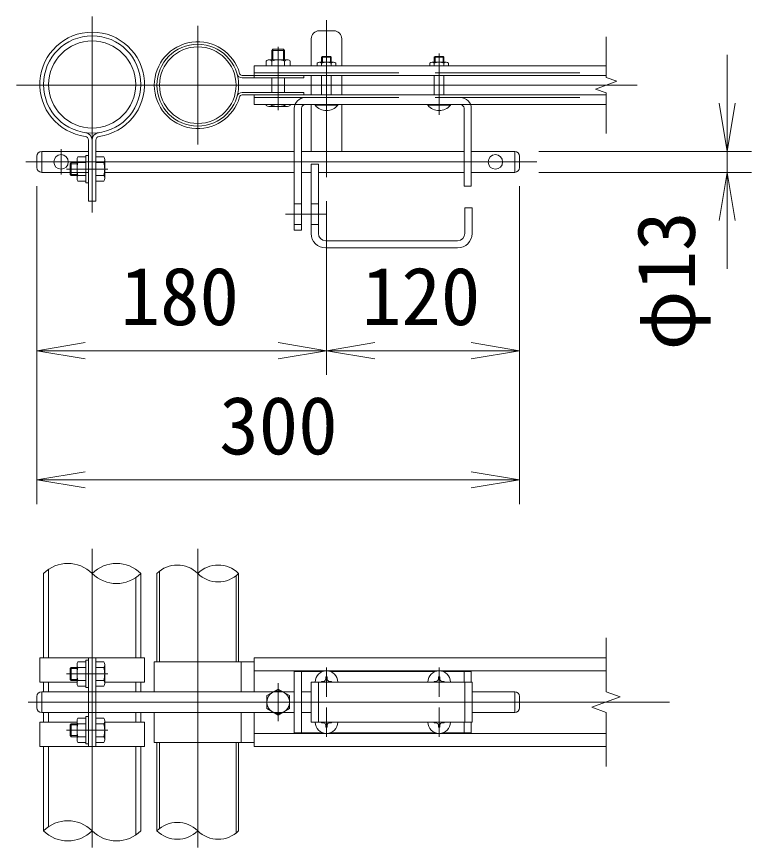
# Model space of a CAD drawing. Units: millimetres, scale not verified, with parts at other scales. Extents: x -6299 to 6301, y -4455 to 4455.
# Drawn here: x -5169 to -4256, y -3544 to -2511 of the extents above; entities that cross this region are included whole.
import ezdxf
from ezdxf.enums import TextEntityAlignment as Align

# ---------------------------------------------------------------- set-up
doc = ezdxf.new("R2010")
doc.units = ezdxf.units.MM
doc.header["$LTSCALE"] = 30
doc.linetypes.add('DASHED', pattern=[7.5, 6, -1.5])
doc.linetypes.add('USER1', pattern=[50.8, 31.75, -6.35, 6.35, -6.35])
for name, color, linetype, lineweight in [('0-3_D-BMK', 2, 'USER1', 13), ('0-4_D-STR1', 1, 'Continuous', 18), ('0-5_D-STR3', 3, 'Continuous', 13), ('0-9_D-STR-DIM', 7, 'Continuous', 9), ('0-A_0', 7, 'Continuous', 9)]:
    doc.layers.add(name, color=color, linetype=linetype, lineweight=lineweight)
doc.styles.add('ＭＳ ゴシック', font='')
doc.styles.get('ＭＳ ゴシック').set_extended_font_data('MS Gothic')

# ---------------------------------------------------------------- blocks, each defined once
blk = doc.blocks.new('_Open')
at = {"layer": '0-A_0'}
blk.add_line((-30, 5), (0, 0), dxfattribs=at)
blk.add_lwpolyline([(-30, -5), (0, 0), (-30, 0)], dxfattribs=at)

msp = doc.modelspace()

# ---------------------------------------------------------------- linework, layer by layer
at = {"layer": '0-3_D-BMK'}
for p, q in [((-5075.2, -2510.75), (-5075.2, -2754.24)), ((-4783.9, -2515.35), (-4783.9, -2710.38)), ((-4943.9, -2522.37), (-4943.9, -2669.6)), ((-4843.9, -2548.46), (-4843.9, -2627.16)), ((-4643.9, -2556.61), (-4643.9, -2632.73)), ((-5169.1, -2595.98), (-4397.51, -2595.98)), ((-5113.9, -2675.6), (-5113.9, -2707.17)), ((-5157.83, -2691.38), (-4522.52, -2691.38)), ((-5055.58, -2700.24), (-5106.93, -2700.24)), ((-4834.76, -2756.38), (-4784.47, -2756.38)), ((-5075.2, -3172.49), (-5075.2, -3543.65)), ((-4943.9, -3172.49), (-4943.9, -3543.65)), ((-4783.9, -3356.29), (-4783.9, -3320.03)), ((-4643.9, -3356.29), (-4643.9, -3320.03)), ((-5055.58, -3328.07), (-5106.93, -3328.07)), ((-4843.9, -3339.5), (-4843.9, -3386.65)), ((-5154.54, -3363.07), (-4357.51, -3363.07)), ((-4783.9, -3369.86), (-4783.9, -3406.12)), ((-4643.9, -3369.86), (-4643.9, -3406.12)), ((-5055.58, -3398.07), (-5106.93, -3398.07))]:
    msp.add_line(p, q, dxfattribs=at)
at = {"layer": '0-4_D-STR1', "linetype": 'DASHED'}
for p, q in [((-5129.3, -3197.84), (-5129.3, -3308.07)), ((-4991.5, -3200.25), (-4991.5, -3313.07)), ((-5021.1, -3208.31), (-5021.1, -3308.07)), ((-4896.3, -3205.9), (-4896.3, -3313.07)), ((-5129.3, -3338.07), (-5129.3, -3350.07)), ((-5021.1, -3338.07), (-5021.1, -3350.07)), ((-5129.3, -3376.07), (-5129.3, -3388.07)), ((-5021.1, -3376.07), (-5021.1, -3388.07)), ((-5129.3, -3418.07), (-5129.3, -3517.84)), ((-5021.1, -3418.07), (-5021.1, -3528.31)), ((-4994.7, -3413.07), (-4994.7, -3523.07)), ((-4991.5, -3413.07), (-4991.5, -3520.25)), ((-4896.3, -3413.07), (-4896.3, -3525.9))]:
    msp.add_line(p, q, dxfattribs=at)
at = {"layer": '0-4_D-STR1'}
for p, q in [((-5135.7, -3203.07), (-5135.7, -3308.07)), ((-5014.7, -3203.07), (-5014.7, -3308.07)), ((-4994.7, -3203.07), (-4994.7, -3313.07)), ((-4893.1, -3203.07), (-4893.1, -3313.07)), ((-5135.7, -3338.07), (-5135.7, -3350.07)), ((-5014.7, -3338.07), (-5014.7, -3350.07)), ((-5135.7, -3376.07), (-5135.7, -3388.07)), ((-5014.7, -3376.07), (-5014.7, -3388.07)), ((-5135.7, -3418.07), (-5135.7, -3523.07)), ((-5014.7, -3418.07), (-5014.7, -3523.07)), ((-4994.7, -3413.07), (-4994.7, -3523.07)), ((-4893.1, -3413.07), (-4893.1, -3523.07))]:
    msp.add_line(p, q, dxfattribs=at)
for centre, radius in [((-5075.2, -2595.14), 60.5), ((-5075.2, -2595.14), 54.1), ((-4943.9, -2595.98), 50.8), ((-4943.9, -2595.98), 47.6)]:
    msp.add_circle(centre, radius, dxfattribs=at)
at = {"layer": '0-5_D-STR3'}
for p, q in [((-4792.9, -2528.38), (-4774.9, -2528.38)), ((-4802.9, -2538.38), (-4802.9, -2571.78)), ((-4764.9, -2538.38), (-4764.9, -2571.78)), ((-4850.55, -2551.38), (-4851.9, -2552.74)), ((-4851.9, -2564.38), (-4851.9, -2552.74)), ((-4851.9, -2552.74), (-4835.9, -2552.74)), ((-4850.55, -2551.38), (-4837.26, -2551.38)), ((-4850.55, -2564.38), (-4850.55, -2551.38)), ((-4837.26, -2564.38), (-4837.26, -2551.38)), ((-4835.9, -2552.74), (-4837.26, -2551.38)), ((-4835.9, -2564.38), (-4835.9, -2552.74)), ((-4788.82, -2560.18), (-4789.9, -2561.27)), ((-4789.9, -2567.38), (-4789.9, -2561.27)), ((-4789.9, -2561.27), (-4777.9, -2561.27)), ((-4788.82, -2567.38), (-4788.82, -2560.18)), ((-4788.82, -2560.18), (-4778.99, -2560.18)), ((-4788.82, -2560.18), (-4778.99, -2560.18)), ((-4778.99, -2567.38), (-4778.99, -2560.18)), ((-4778.99, -2560.18), (-4777.9, -2561.27)), ((-4777.9, -2567.38), (-4777.9, -2561.27)), ((-4648.82, -2560.18), (-4649.9, -2561.27)), ((-4649.9, -2561.27), (-4637.9, -2561.27)), ((-4649.9, -2567.38), (-4649.9, -2561.27)), ((-4648.82, -2560.18), (-4638.99, -2560.18)), ((-4648.82, -2567.38), (-4648.82, -2560.18)), ((-4638.99, -2567.38), (-4638.99, -2560.18)), ((-4637.9, -2567.38), (-4637.9, -2561.27)), ((-4873.9, -2571.78), (-4873.9, -2586.98)), ((-4873.9, -2571.78), (-4436.35, -2571.78)), ((-4858.9, -2565.98), (-4858.9, -2571.78)), ((-4855.75, -2564.38), (-4832.06, -2564.38)), ((-4851.9, -2571.78), (-4851.9, -2565.98)), ((-4835.9, -2571.78), (-4835.9, -2565.98)), ((-4828.9, -2565.98), (-4828.9, -2571.78)), ((-4795.4, -2568.58), (-4795.4, -2571.78)), ((-4789.9, -2571.78), (-4789.9, -2568.58)), ((-4777.9, -2571.78), (-4777.9, -2568.58)), ((-4772.4, -2568.58), (-4772.4, -2571.78)), ((-4655.4, -2568.58), (-4655.4, -2571.78)), ((-4649.9, -2571.78), (-4649.9, -2568.58)), ((-4637.9, -2571.78), (-4637.9, -2568.58)), ((-4632.4, -2568.58), (-4632.4, -2571.78)), ((-4888.82, -2583.78), (-4436.35, -2583.78)), ((-4888.82, -2586.98), (-4811.9, -2586.98)), ((-4851.9, -2604.98), (-4851.9, -2586.98)), ((-4835.9, -2604.98), (-4835.9, -2586.98)), ((-4811.9, -2583.78), (-4811.9, -2586.98)), ((-4802.9, -2583.78), (-4802.9, -2608.18)), ((-4789.9, -2608.18), (-4789.9, -2583.78)), ((-4777.9, -2608.18), (-4777.9, -2583.78)), ((-4764.9, -2583.78), (-4764.9, -2608.18)), ((-4649.9, -2608.18), (-4649.9, -2583.78)), ((-4637.9, -2608.18), (-4637.9, -2583.78)), ((-4888.82, -2604.98), (-4811.9, -2604.98)), ((-4888.82, -2608.18), (-4436.35, -2608.18)), ((-4873.9, -2608.18), (-4873.9, -2620.18)), ((-4811.9, -2604.98), (-4811.9, -2608.18)), ((-4873.9, -2620.18), (-4436.35, -2620.18)), ((-4858.9, -2620.18), (-4858.9, -2621.18)), ((-4832.26, -2622.38), (-4855.46, -2622.38)), ((-4851.9, -2620.18), (-4851.9, -2621.18)), ((-4835.9, -2620.18), (-4835.9, -2621.18)), ((-4828.9, -2620.18), (-4828.9, -2621.18)), ((-4802.9, -2620.18), (-4802.9, -2678.38)), ((-4797.9, -2620.18), (-4769.9, -2620.18)), ((-4797.9, -2621.01), (-4797.9, -2620.18)), ((-4797.9, -2621.01), (-4769.9, -2621.01)), ((-4769.9, -2621.01), (-4769.9, -2620.18)), ((-4764.9, -2620.18), (-4764.9, -2678.38)), ((-4657.9, -2620.18), (-4629.9, -2620.18)), ((-4657.9, -2621.01), (-4657.9, -2620.18)), ((-4657.9, -2621.01), (-4629.9, -2621.01)), ((-4629.9, -2621.01), (-4629.9, -2620.18)), ((-4814.9, -2624.68), (-4814.9, -2776.38)), ((-4612.9, -2624.68), (-4612.9, -2721.38)), ((-4603.9, -2624.88), (-4603.9, -2721.38)), ((-5079.8, -2664.23), (-5079.8, -2740.24)), ((-5075.2, -2664.23), (-5075.2, -2740.24)), ((-5070.6, -2664.23), (-5070.6, -2740.24)), ((-5143.9, -2684.38), (-5143.9, -2698.38)), ((-5137.9, -2678.38), (-5079.8, -2678.38)), ((-5137.9, -2678.38), (-5137.9, -2704.38)), ((-5083, -2685.24), (-5092.8, -2685.24)), ((-5083, -2683.24), (-5083, -2717.24)), ((-5079.8, -2683.24), (-5083, -2683.24)), ((-5070.6, -2678.38), (-4823.9, -2678.38)), ((-5070.6, -2682.44), (-5070.6, -2718.04)), ((-5070.6, -2685.24), (-5060.8, -2685.24)), ((-4814.9, -2678.38), (-4612.9, -2678.38)), ((-4603.9, -2678.38), (-4549.9, -2678.38)), ((-4549.9, -2678.38), (-4549.9, -2704.38)), ((-4543.9, -2684.38), (-4543.9, -2698.38)), ((-5102.6, -2693.6), (-5101.25, -2692.24)), ((-5102.6, -2693.6), (-5102.6, -2706.89)), ((-5094, -2693.6), (-5102.6, -2693.6)), ((-5094, -2692.24), (-5101.25, -2692.24)), ((-5101.25, -2692.24), (-5101.25, -2708.24)), ((-5094, -2688.6), (-5094, -2711.8)), ((-5083, -2692.24), (-5092.8, -2692.24)), ((-5070.6, -2692.24), (-5060.8, -2692.24)), ((-5059.6, -2688.6), (-5059.6, -2711.8)), ((-4802.9, -2694.38), (-4802.9, -2780.38)), ((-4802.9, -2694.38), (-4793.9, -2694.38)), ((-4793.9, -2694.38), (-4793.9, -2780.38)), ((-5137.9, -2704.38), (-5079.8, -2704.38)), ((-5059.6, -2704.38), (-4823.9, -2704.38)), ((-4814.9, -2704.38), (-4802.9, -2704.38)), ((-4793.9, -2704.38), (-4612.9, -2704.38)), ((-4603.9, -2704.38), (-4549.9, -2704.38)), ((-5094, -2706.89), (-5102.6, -2706.89)), ((-5102.6, -2706.89), (-5101.25, -2708.24)), ((-5094, -2708.24), (-5101.25, -2708.24)), ((-5083, -2708.24), (-5092.8, -2708.24)), ((-5083, -2715.24), (-5092.8, -2715.24)), ((-5070.6, -2708.24), (-5060.8, -2708.24)), ((-5070.6, -2715.24), (-5060.8, -2715.24)), ((-5079.8, -2717.24), (-5083, -2717.24)), ((-4612.9, -2721.38), (-4603.9, -2721.38)), ((-5070.6, -2740.24), (-5079.8, -2740.24)), ((-4823.9, -2743.38), (-4814.9, -2743.38)), ((-4802.9, -2743.38), (-4793.9, -2743.38)), ((-4611.9, -2748.38), (-4611.9, -2780.38)), ((-4611.9, -2748.38), (-4602.9, -2748.38)), ((-4602.9, -2748.38), (-4602.9, -2780.38)), ((-4823.9, -2769.38), (-4814.9, -2769.38)), ((-4802.9, -2769.38), (-4793.9, -2769.38)), ((-4784.9, -2789.38), (-4620.9, -2789.38)), ((-4784.9, -2798.38), (-4620.9, -2798.38)), ((-5140.3, -3308.07), (-5010.1, -3308.07)), ((-5140.3, -3308.07), (-5140.3, -3338.07)), ((-5083, -3313.07), (-5092.8, -3313.07)), ((-5079.8, -3311.07), (-5083, -3311.07)), ((-5083, -3311.07), (-5083, -3345.07)), ((-5079.8, -3308.07), (-5079.8, -3418.07)), ((-5075.2, -3308.07), (-5075.2, -3418.07)), ((-5070.6, -3308.07), (-5070.6, -3418.07)), ((-5070.6, -3310.27), (-5070.6, -3345.87)), ((-5070.6, -3313.07), (-5060.8, -3313.07)), ((-5010.1, -3308.07), (-5010.1, -3338.07)), ((-4997.9, -3313.07), (-4873.9, -3313.07)), ((-4997.9, -3313.07), (-4997.9, -3350.07)), ((-4889.9, -3313.07), (-4889.9, -3350.07)), ((-4873.9, -3308.07), (-4873.9, -3350.07)), ((-4873.9, -3308.07), (-4436.35, -3308.07)), ((-5102.6, -3321.43), (-5101.25, -3320.07)), ((-5102.6, -3321.43), (-5102.6, -3334.72)), ((-5094, -3321.43), (-5102.6, -3321.43)), ((-5094, -3320.07), (-5101.25, -3320.07)), ((-5101.25, -3320.07), (-5101.25, -3336.07)), ((-5094, -3316.43), (-5094, -3339.63)), ((-5083, -3320.07), (-5092.8, -3320.07)), ((-5070.6, -3320.07), (-5060.8, -3320.07)), ((-5059.6, -3316.43), (-5059.6, -3339.63)), ((-4873.9, -3324.07), (-4436.35, -3324.07)), ((-4823.9, -3325.07), (-4823.9, -3401.07)), ((-4823.9, -3325.07), (-4789.1, -3325.07)), ((-4814.9, -3325.07), (-4814.9, -3401.07)), ((-4778.71, -3325.07), (-4649.1, -3325.07)), ((-4638.71, -3325.07), (-4603.9, -3325.07)), ((-4612.9, -3325.07), (-4612.9, -3338.07)), ((-4603.9, -3325.07), (-4603.9, -3338.07)), ((-5102.6, -3334.72), (-5101.25, -3336.07)), ((-5094, -3334.72), (-5102.6, -3334.72)), ((-5094, -3336.07), (-5101.25, -3336.07)), ((-5083, -3336.07), (-5092.8, -3336.07)), ((-5070.6, -3336.07), (-5060.8, -3336.07)), ((-4784.69, -3331.77), (-4784.74, -3334.37)), ((-4784.69, -3331.77), (-4783.11, -3331.77)), ((-4783.11, -3331.77), (-4783.07, -3334.37)), ((-4644.69, -3331.77), (-4644.74, -3334.37)), ((-4644.69, -3331.77), (-4643.11, -3331.77)), ((-4643.11, -3331.77), (-4643.07, -3334.37)), ((-5140.3, -3338.07), (-5094, -3338.07)), ((-5083, -3343.07), (-5092.8, -3343.07)), ((-5079.8, -3345.07), (-5083, -3345.07)), ((-5070.6, -3343.07), (-5060.8, -3343.07)), ((-5059.6, -3338.07), (-5010.1, -3338.07)), ((-4802.9, -3338.07), (-4802.9, -3388.07)), ((-4802.9, -3338.07), (-4602.9, -3338.07)), ((-4787.61, -3337.24), (-4790.2, -3337.28)), ((-4790.2, -3337.28), (-4790.2, -3338.07)), ((-4647.61, -3337.24), (-4650.2, -3337.28)), ((-4650.2, -3337.28), (-4650.2, -3338.07)), ((-4640.2, -3337.24), (-4637.6, -3337.28)), ((-4637.6, -3337.28), (-4637.6, -3338.07)), ((-4602.9, -3338.07), (-4602.9, -3388.07)), ((-5143.9, -3356.07), (-5143.9, -3370.07)), ((-5137.9, -3350.07), (-5079.8, -3350.07)), ((-5137.9, -3350.07), (-5137.9, -3376.07)), ((-5080.1, -3350.07), (-4823.9, -3350.07)), ((-4814.9, -3350.07), (-4802.9, -3350.07)), ((-4602.9, -3350.07), (-4549.9, -3350.07)), ((-4549.9, -3350.07), (-4549.9, -3376.07)), ((-4543.9, -3356.07), (-4543.9, -3370.07)), ((-5137.9, -3376.07), (-5079.8, -3376.07)), ((-5080.1, -3376.07), (-4823.9, -3376.07)), ((-4997.9, -3376.07), (-4997.9, -3413.07)), ((-4889.9, -3376.07), (-4889.9, -3413.07)), ((-4873.9, -3376.07), (-4873.9, -3418.07)), ((-4814.9, -3376.07), (-4802.9, -3376.07)), ((-4602.9, -3376.07), (-4549.9, -3376.07)), ((-5094, -3409.72), (-5094, -3386.51)), ((-5083, -3383.07), (-5092.8, -3383.07)), ((-5083, -3415.07), (-5083, -3381.07)), ((-5079.8, -3381.07), (-5083, -3381.07)), ((-5070.6, -3383.07), (-5060.8, -3383.07)), ((-5059.6, -3386.43), (-5059.6, -3409.63)), ((-5140.3, -3388.07), (-5094, -3388.07)), ((-5140.3, -3418.07), (-5140.3, -3388.07)), ((-5102.6, -3391.43), (-5101.25, -3390.07)), ((-5094, -3391.43), (-5102.6, -3391.43)), ((-5102.6, -3404.72), (-5102.6, -3391.43)), ((-5101.25, -3406.07), (-5101.25, -3390.07)), ((-5094, -3390.07), (-5101.25, -3390.07)), ((-5083, -3390.07), (-5092.8, -3390.07)), ((-5070.6, -3390.07), (-5060.8, -3390.07)), ((-5059.8, -3388.07), (-5010.1, -3388.07)), ((-5010.1, -3418.07), (-5010.1, -3388.07)), ((-4802.9, -3388.07), (-4602.9, -3388.07)), ((-4790.2, -3388.86), (-4790.2, -3388.07)), ((-4787.61, -3388.91), (-4790.2, -3388.86)), ((-4784.69, -3394.37), (-4784.74, -3391.78)), ((-4784.69, -3394.37), (-4783.11, -3394.37)), ((-4783.11, -3394.37), (-4783.07, -3391.78)), ((-4780.2, -3388.91), (-4777.6, -3388.86)), ((-4777.6, -3388.86), (-4777.6, -3388.07)), ((-4650.2, -3388.86), (-4650.2, -3388.07)), ((-4647.61, -3388.91), (-4650.2, -3388.86)), ((-4644.69, -3394.37), (-4644.74, -3391.78)), ((-4644.69, -3394.37), (-4643.11, -3394.37)), ((-4643.11, -3394.37), (-4643.07, -3391.78)), ((-4640.2, -3388.91), (-4637.6, -3388.86)), ((-4637.6, -3388.86), (-4637.6, -3388.07)), ((-4612.9, -3388.07), (-4612.9, -3401.07)), ((-4603.9, -3388.07), (-4603.9, -3401.07)), ((-5094, -3404.72), (-5102.6, -3404.72)), ((-5102.6, -3404.72), (-5101.25, -3406.07)), ((-5094, -3406.07), (-5101.25, -3406.07)), ((-5083, -3406.07), (-5092.8, -3406.07)), ((-5070.6, -3406.07), (-5060.8, -3406.07)), ((-4873.9, -3402.07), (-4436.35, -3402.07)), ((-4823.9, -3401.07), (-4789.1, -3401.07)), ((-4778.71, -3401.07), (-4649.1, -3401.07)), ((-4638.71, -3401.07), (-4603.9, -3401.07)), ((-5140.3, -3418.07), (-5010.1, -3418.07)), ((-5083, -3413.07), (-5092.8, -3413.07)), ((-5079.8, -3415.07), (-5083, -3415.07)), ((-5070.6, -3413.07), (-5060.8, -3413.07)), ((-4997.9, -3413.07), (-4873.9, -3413.07)), ((-4873.9, -3418.07), (-4436.35, -3418.07))]:
    msp.add_line(p, q, dxfattribs=at)
at = {"layer": '0-5_D-STR3', "linetype": 'DASHED'}
for p, q in [((-4792.69, -2567.38), (-4774.97, -2567.38)), ((-4652.69, -2567.38), (-4634.97, -2567.38)), ((-4873.9, -2580.58), (-4436.35, -2580.58)), ((-4873.9, -2611.38), (-4436.35, -2611.38)), ((-4793.9, -3338.07), (-4793.9, -3388.07)), ((-4611.9, -3338.07), (-4611.9, -3388.07))]:
    msp.add_line(p, q, dxfattribs=at)
at = {"layer": '0-5_D-STR3'}
for points in [[(-4648.82, -2560.18), (-4638.99, -2560.18), (-4637.9, -2561.27)], [(-4823.9, -2624.88), (-4823.9, -2776.38), (-4814.9, -2776.38)], [(-4780.2, -3337.24), (-4777.6, -3337.28), (-4777.6, -3338.07)]]:
    msp.add_lwpolyline(points, dxfattribs=at)
at = {"layer": '0-5_D-STR3', "color": 4, "linetype": 'DASHED'}
msp.add_lwpolyline([(-4843.9, -3346.87), (-4857.93, -3354.97), (-4857.93, -3371.17), (-4843.9, -3379.27), (-4829.87, -3371.17), (-4829.87, -3354.97)], close=True, dxfattribs=at)
at = {"layer": '0-5_D-STR3'}
for centre in [(-5113.9, -2691.38), (-4573.9, -2691.38)]:
    msp.add_circle(centre, 9, dxfattribs=at)
at = {"layer": '0-5_D-STR3', "color": 4, "linetype": 'DASHED', "lineweight": 9}
msp.add_circle((-4843.9, -3363.07), 14.07, dxfattribs=at)
at = {"layer": '0-5_D-STR3'}
for centre, radius, start, end in [((-5075.2, -2595.14), 65.1, 277.58485, 262.41515), ((-4792.9, -2538.38), 10, 90, 180), ((-4774.9, -2538.38), 10, 0, 90), ((-4943.9, -2595.98), 54, 15.6185, 344.3815), ((-4855.4, -2568.98), 4.6, 40.52088, 139.47912), ((-4843.9, -2585.18), 20.8, 67.38014, 112.61986), ((-4832.4, -2568.98), 4.6, 40.52088, 139.47912), ((-4792.65, -2571.13), 3.75, 42.84372, 137.15628), ((-4783.9, -2582.98), 15.6, 67.38014, 112.61986), ((-4775.15, -2571.12), 3.74, 42.69541, 137.30459), ((-4652.65, -2571.13), 3.75, 42.84372, 137.15628), ((-4643.9, -2582.98), 15.6, 67.38014, 112.61986), ((-4635.15, -2571.12), 3.74, 42.69541, 137.30459), ((-4888.82, -2580.58), 3.2, 195.6185, 270), ((-4888.82, -2580.58), 6.4, 195.6185, 270), ((-4888.82, -2611.38), 6.4, 90, 164.3815), ((-4888.82, -2611.38), 3.2, 90, 164.3815), ((-4810.4, -2624.88), 13.5, 90, 180), ((-4617.4, -2624.88), 13.5, 0, 90), ((-4855.4, -2616.68), 5.7, 232.14171, 307.85829), ((-4843.9, -2595.12), 27.27, 252.93847, 287.06153), ((-4832.4, -2616.69), 5.7, 232.09851, 307.90149), ((-4810.4, -2624.68), 4.5, 90, 180), ((-4783.9, -2609.38), 18.2, 219.71514, 320.28486), ((-4643.9, -2609.38), 18.2, 219.71514, 320.28486), ((-4617.4, -2624.68), 4.5, 0, 90), ((-5084.4, -2664.23), 4.6, 0, 82.41515), ((-5084.4, -2664.23), 9.2, 0, 82.41515), ((-5066, -2664.23), 9.2, 97.58485, 180), ((-5066, -2664.23), 4.6, 97.58485, 180), ((-5137.9, -2684.38), 6, 90, 180), ((-5088.31, -2688.74), 5.7, 142.09851, 217.90149), ((-5065.3, -2688.74), 5.7, 322.09851, 37.90149), ((-4549.9, -2684.38), 6, 0, 90), ((-5066.74, -2700.24), 27.27, 162.93847, 197.06153), ((-5086.87, -2700.24), 27.27, 342.93847, 17.06153), ((-5137.9, -2698.38), 6, 180, 270), ((-4549.9, -2698.38), 6, 270, 0), ((-5088.3, -2711.74), 5.7, 142.14171, 217.85829), ((-5065.31, -2711.74), 5.7, 322.14171, 37.85829), ((-4784.9, -2780.38), 18, 180, 270), ((-4784.9, -2780.38), 9, 180, 270), ((-4620.9, -2780.38), 9, 270, 0), ((-4620.9, -2780.38), 18, 270, 0), ((-5088.31, -3316.57), 5.7, 142.09851, 217.90149), ((-5065.3, -3316.57), 5.7, 322.09851, 37.90149), ((-5066.74, -3328.07), 27.27, 162.93847, 197.06153), ((-5086.87, -3328.07), 27.27, 342.93847, 17.06153), ((-4783.9, -3338.07), 14, 0, 180), ((-4643.9, -3338.07), 14, 0, 180), ((-5088.3, -3339.57), 5.7, 142.14171, 217.85829), ((-5065.31, -3339.57), 5.7, 322.14171, 37.85829), ((-4787.71, -3334.26), 2.98, 270, 0), ((-4780.09, -3334.26), 2.98, 180, 270), ((-4647.71, -3334.26), 2.98, 270, 0), ((-4640.09, -3334.26), 2.98, 180, 270), ((-5137.9, -3356.07), 6, 90, 180), ((-4549.9, -3356.07), 6, 0, 90), ((-5137.9, -3370.07), 6, 180, 270), ((-4549.9, -3370.07), 6, 270, 0), ((-5088.3, -3386.57), 5.7, 142.14171, 217.85829), ((-5065.3, -3386.57), 5.7, 322.09851, 37.90149), ((-5066.74, -3398.07), 27.27, 162.93847, 197.06153), ((-5086.87, -3398.07), 27.27, 342.93847, 17.06153), ((-4783.9, -3388.07), 14, 180, 0), ((-4787.71, -3391.88), 2.98, 0, 90), ((-4780.09, -3391.88), 2.98, 90, 180), ((-4643.9, -3388.07), 14, 180, 0), ((-4647.71, -3391.88), 2.98, 0, 90), ((-4640.09, -3391.88), 2.98, 90, 180), ((-5088.31, -3409.57), 5.7, 142.09851, 217.90149), ((-5065.31, -3409.57), 5.7, 322.14171, 37.85829)]:
    msp.add_arc(centre, radius, start, end, dxfattribs=at)
at = {"layer": '0-9_D-STR-DIM'}
for p, q in [((-4436.35, -2586.36), (-4436.35, -2535.98)), ((-4285.67, -2618.38), (-4285.67, -2558.38)), ((-4449.56, -2600.79), (-4423.13, -2591.17)), ((-4423.13, -2591.17), (-4436.35, -2586.36)), ((-4436.35, -2605.6), (-4449.56, -2600.79)), ((-4436.35, -2655.98), (-4436.35, -2605.6)), ((-4519.9, -2678.38), (-4255.67, -2678.38)), ((-4285.67, -2678.38), (-4285.67, -2704.38)), ((-4519.9, -2704.38), (-4255.67, -2704.38)), ((-5143.9, -2721.38), (-5143.9, -2956.12)), ((-5143.9, -2721.38), (-5143.9, -3116.8)), ((-4543.9, -2721.38), (-4543.9, -2956.12)), ((-4543.9, -2721.38), (-4543.9, -3116.8)), ((-4783.9, -2740.38), (-4783.9, -2956.12)), ((-4783.9, -2740.38), (-4783.9, -2956.12)), ((-4285.67, -2764.38), (-4285.67, -2824.38)), ((-5083.9, -2926.12), (-4843.9, -2926.12)), ((-4723.9, -2926.12), (-4603.9, -2926.12)), ((-5083.9, -3086.8), (-4603.9, -3086.8)), ((-4436.35, -3350.25), (-4436.35, -3283.07)), ((-4453.97, -3369.49), (-4418.73, -3356.66)), ((-4418.73, -3356.66), (-4436.35, -3350.25)), ((-4436.35, -3375.9), (-4453.97, -3369.49)), ((-4436.35, -3443.07), (-4436.35, -3375.9))]:
    msp.add_line(p, q, dxfattribs=at)
for centre, radius, start, end in [((-5105.45, -3233.52), 42.92, 45.18146, 134.81854), ((-5044.95, -3233.52), 42.92, 45.18146, 134.81854), ((-4969.3, -3228.63), 36.03, 45.18146, 134.81854), ((-4918.5, -3228.63), 36.03, 45.18146, 134.81854), ((-5044.95, -3172.63), 42.92, 225.18146, 314.81854), ((-4918.5, -3177.51), 36.03, 225.18146, 314.81854), ((-5105.45, -3553.52), 42.92, 45.18146, 134.81854), ((-4969.3, -3548.63), 36.03, 45.18146, 134.81854), ((-5105.45, -3492.63), 42.92, 225.18146, 314.81854), ((-5044.95, -3492.63), 42.92, 225.18146, 314.81854), ((-4969.3, -3497.51), 36.03, 225.18146, 314.81854), ((-4918.5, -3497.51), 36.03, 225.18146, 314.81854)]:
    msp.add_arc(centre, radius, start, end, dxfattribs=at)

# ---------------------------------------------------------------- block references
at = {"layer": '0-9_D-STR-DIM', "xscale": 2, "yscale": 2}
for p, rotation in [((-4285.67, -2678.38), 270), ((-4285.67, -2704.38), 90), ((-5143.9, -2926.12), 180), ((-4783.9, -2926.12), 180), ((-5143.9, -3086.8), 180)]:
    msp.add_blockref('_Open', p, dxfattribs=dict(at, rotation=rotation))
for p in [(-4783.9, -2926.12), (-4543.9, -2926.12), (-4543.9, -3086.8)]:
    msp.add_blockref('_Open', p, dxfattribs=at)

# ---------------------------------------------------------------- texts
at = {"layer": '0-9_D-STR-DIM', "style": 'ＭＳ ゴシック'}
msp.add_text('φ13', height=72.14, rotation=90, dxfattribs=at).set_placement((-4304.22, -2925.72), align=Align.BOTTOM_LEFT)
for s, p in [('180', (-5039.88, -2916)), ('120', (-4739.88, -2916)), ('300', (-4917.22, -3076.68))]:
    msp.add_text(s, height=72.14, dxfattribs=at).set_placement(p, align=Align.BOTTOM_LEFT)

doc.saveas('drawing.dxf')
